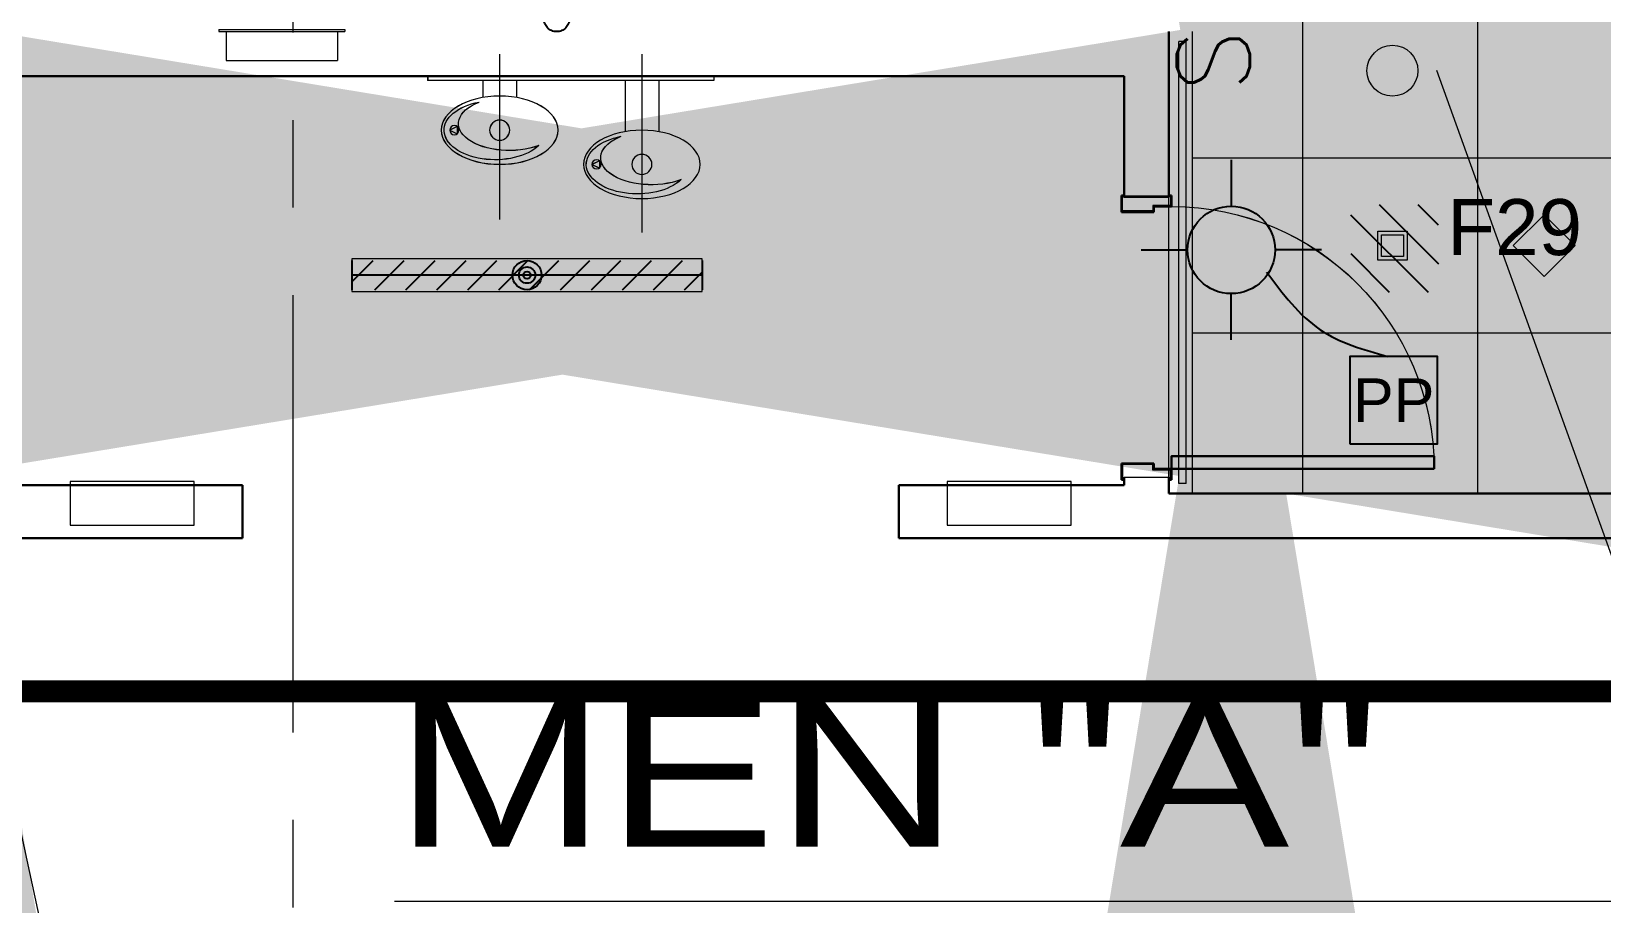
# Model space of a CAD drawing. Header units: inches. Extents: x -26575 to 27, y -11337 to 2257.
# Drawn here: x -23616.9 to -23401.6, y 493.8 to 613.4 of the extents above; entities that cross this region are included whole.
import ezdxf
from ezdxf.enums import TextEntityAlignment as Align

# ---------------------------------------------------------------- set-up
doc = ezdxf.new("R2010")
doc.units = ezdxf.units.IN
doc.header["$LTSCALE"] = 48
doc.header["$MEASUREMENT"] = 0
for name, pattern in [('A106$0$CENTER', [2, 1.25, -0.25, 0.25, -0.25]), ('A106$0$DGN Style 6', [3626.571099, 1.906715, -762.685825, 1334.700194, -762.685825, 1.906715, -762.685825]), ('A112$0$CENTER', [2, 1.25, -0.25, 0.25, -0.25]), ('CENTER2', [1.125, 0.75, -0.125, 0.125, -0.125]), ('DASHED2', [0.375, 0.25, -0.125]), ('NB - 12th floor_plan$0$HIDDEN2', [0.1875, 0.125, -0.0625])]:
    doc.linetypes.add(name, pattern=pattern)
for name, color, linetype in [('A-Detl-Iden', 3, 'Continuous'), ('A106$0$A-ANNO-TEXT', 8, 'Continuous'), ('A106$0$A-AREA-IDEN', 8, 'Continuous'), ('A106$0$A-DOOR', 8, 'Continuous'), ('A106$0$A-DOOR-FRAM', 8, 'Continuous'), ('A106$0$A-FLOR-PFIX', 8, 'Continuous'), ('A106$0$A-FLOR-SPCL', 8, 'Continuous'), ('A106$0$A-GRID-GRDP0-15', 8, 'Continuous'), ('A106$0$A-WALL-FULL-INTR', 8, 'Continuous'), ('A112$0$A-ANNO-IDEN', 8, 'Continuous'), ('A112$0$A-DOOR', 8, 'Continuous'), ('A112$0$A-DOOR-FRAM', 8, 'Continuous'), ('A112$0$A-FLOR-PFIX', 8, 'Continuous'), ('A112$0$A-FLOR-SPCL', 8, 'Continuous'), ('A112$0$A-GRID-GRDP0-15', 8, 'Continuous'), ('A112$0$A-WALL-FULL-INTR', 8, 'Continuous'), ('A612$0$A-CLNG-LITE', 3, 'Continuous'), ('A612$0$A-CLNG-MECH-SUPP', 8, 'Continuous'), ('A612$0$A-CLNG-PATT', 8, 'Continuous'), ('A612$0$br612 - E-Lite', 3, 'Continuous'), ('E-Emer-lite', 1, 'Continuous'), ('E-Lite', 53, 'Continuous'), ('E-Lite-Circ', 52, 'Continuous'), ('E-Lite-Emer', 13, 'Continuous'), ('E-Lite-Swch @ 48', 53, 'Continuous'), ('E-Lite-Swch @ 96', 53, 'Continuous'), ('E-TEXT', 6, 'Continuous'), ('NB - 12th floor_plan$0$STWETSTACK', 1, 'NB - 12th floor_plan$0$HIDDEN2'), ('XREF', 7, 'Continuous')]:
    doc.layers.add(name, color=color, linetype=linetype)
doc.styles.add('A106$0$Arial', font='arial.ttf', dxfattribs={"height": 0.076839})
doc.styles.add('A112$0$Arial', font='arial.ttf', dxfattribs={"height": 0.076839})
doc.styles.add('M08', font='arial.ttf', dxfattribs={"height": 7.68})
doc.styles.add('MAMEP ANNO', font='arial.ttf', dxfattribs={"height": 0.078125})
doc.styles.get("Standard").update_dxf_attribs({"font": 'simplex.shx'})
doc.dimstyles.new('STANDARD_WS', dxfattribs={"dimscale": 3.333333, "dimtxt": 0.18, "dimasz": 0.18, "dimexe": 0.18, "dimexo": 0.0625, "dimgap": 0.09, "dimtad": 0, "dimtih": 1, "dimtoh": 1, "dimdec": 4, "dimzin": 0, "dimdsep": 46, "dimlunit": 4, "dimtxsty": 'Standard', "dimcen": 0.09, "dimadec": 0, "dimazin": 0, "dimtfac": 1, "dimtdec": 4, "dimtofl": 0, "dimtmove": 0, "dimatfit": 3, "dimfxl": 1, "dimfrac": 2, "dimtolj": 1, "dimtzin": 0, "dimarcsym": 0})

# ---------------------------------------------------------------- blocks, each defined once
blk = doc.blocks.new('*U394')
at = {"layer": 'A106$0$A-FLOR-SPCL', "linetype": 'Continuous', "lineweight": 13}
for p, q in [((-8.63, 0.75), (-8.63, 0.5)), ((-8.63, 0.75), (8.63, 0.75)), ((-8.63, 0.5), (8.63, 0.5)), ((-7.63, 0.5), (-7.62, -3.5)), ((7.63, 0.5), (7.63, -3.5)), ((8.63, 0.75), (8.63, 0.5)), ((-7.62, -3.5), (7.63, -3.5))]:
    blk.add_line(p, q, dxfattribs=at)
blk = doc.blocks.new('*U385')
at = {"layer": 'A106$0$A-DOOR', "linetype": 'Continuous', "lineweight": 0}
blk.add_arc((-659, -799.2), 288, 90, 180, dxfattribs=at)
at = {"layer": 'A106$0$A-DOOR', "linetype": 'Continuous', "lineweight": 30}
blk.add_3dface([(-947, -799.2), (-947, -785.2), (-659, -785.2), (-659, -799.2)], dxfattribs=at)
at = {"layer": 'A106$0$A-DOOR-FRAM', "linetype": 'Continuous', "lineweight": 30}
for p, q in [((-659, -499.2), (-659, -511.2)), ((-659, -499.2), (-656, -499.2)), ((-604, -499.2), (-607, -499.2)), ((-604, -517.2), (-604, -499.2)), ((-659, -511.2), (-639.6, -511.2)), ((-639.6, -511.2), (-639.6, -517.2)), ((-639.6, -517.2), (-604, -517.2)), ((-659, -811.2), (-659, -799.2)), ((-659, -799.2), (-639.6, -799.2)), ((-639.6, -799.2), (-639.6, -793.2)), ((-639.6, -793.2), (-604, -793.2)), ((-604, -793.2), (-604, -811.2)), ((-659, -811.2), (-656, -811.2)), ((-604, -811.2), (-607, -811.2))]:
    blk.add_line(p, q, dxfattribs=at)
at = {"layer": 'A106$0$A-DOOR-FRAM', "linetype": 'Continuous', "lineweight": 13}
for p, q in [((-656, -499.2), (-656, -500.4)), ((-607, -500.4), (-607, -499.2)), ((-657.8, -500.4), (-657.8, -510)), ((-657.8, -500.4), (-656, -500.4)), ((-657.8, -510), (-638.4, -510)), ((-638.4, -510), (-638.4, -516)), ((-638.4, -516), (-605.2, -516)), ((-605.2, -500.4), (-607, -500.4)), ((-605.2, -516), (-605.2, -500.4)), ((-657.8, -810), (-657.8, -800.4)), ((-657.8, -800.4), (-638.4, -800.4)), ((-638.4, -800.4), (-638.4, -794.4)), ((-638.4, -794.4), (-605.2, -794.4)), ((-605.2, -794.4), (-605.2, -810)), ((-657.8, -810), (-656, -810)), ((-656, -811.2), (-656, -810)), ((-605.2, -810), (-607, -810)), ((-607, -810), (-607, -811.2))]:
    blk.add_line(p, q, dxfattribs=at)
at = {"layer": 'A106$0$A-FLOR-PFIX', "linetype": 'A106$0$DGN Style 6', "lineweight": 0}
for p, q in [((-78, -344), (-78, -539.9)), ((78, -344), (78, -525.3))]:
    blk.add_line(p, q, dxfattribs=at)
at = {"layer": 'A106$0$A-FLOR-PFIX', "linetype": 'Continuous', "lineweight": 13}
for p, q in [((-157, -368), (157, -368)), ((-157, -368), (-157, -373)), ((-157, -373), (157, -373)), ((-96.5, -373), (-96.5, -429)), ((-59.5, -373), (-59.5, -429)), ((59.5, -373), (59.5, -391.5)), ((96.5, -373), (96.5, -391.5)), ((157, -368), (157, -373)), ((124.6, -423.4), (124.6, -431.4)), ((124.6, -423.4), (132.7, -427.4)), ((132.7, -427.4), (124.6, -431.4)), ((-31.4, -460.9), (-31.4, -468.9)), ((-31.4, -460.9), (-23.3, -464.9)), ((-23.3, -464.9), (-31.4, -468.9))]:
    blk.add_line(p, q, dxfattribs=at)
for centre, radius in [((78, -427.4), 11), ((127.7, -427.4), 5.04), ((-78, -464.9), 11), ((-28.3, -464.9), 5.04)]:
    blk.add_circle(centre, radius, dxfattribs=at)
for centre in [(78, -427.4), (-78, -464.9)]:
    blk.add_ellipse(centre, major_axis=(64, 0), ratio=0.585946, dxfattribs=at)
for centre, major_axis, ratio, start_param, end_param in [((83, -427.4), (-56, 0), 0.579895, 0.54426, 4.392868), ((67.6, -420.3), (-55.6, 0), 0.529869, 0.947442, 4.07663), ((-73, -464.9), (-56, 0), 0.579895, 0.54426, 4.392868), ((-88.4, -457.8), (-55.6, 0), 0.529869, 0.947442, 4.07663)]:
    blk.add_ellipse(centre, major_axis=major_axis, ratio=ratio, start_param=start_param, end_param=end_param, dxfattribs=at)
at = {"layer": 'A106$0$A-FLOR-SPCL', "linetype": 'Continuous', "lineweight": 13}
for points in [[(-549, -813), (-413, -813), (-413, -861), (-549, -861)], [(413, -813), (549, -813), (549, -861), (413, -861)]]:
    blk.add_3dface(points, dxfattribs=at)
at = {"layer": 'A106$0$A-WALL-FULL-INTR', "linetype": 'Continuous', "lineweight": 30}
for p, q in [((-656, -319), (-656, -500.4)), ((-607, -368), (-607, -500.4)), ((607, -368), (-607, -368)), ((-656, -500.4), (-607, -500.4)), ((-656, -808.2), (-656, -826)), ((-607, -808.2), (-607, -817)), ((-656, -826), (-1142, -826)), ((-360, -817), (-607, -817)), ((-360, -817), (-360, -875)), ((360, -817), (360, -875)), ((607, -817), (360, -817)), ((-1142, -875), (-360, -875)), ((1350, -875), (360, -875))]:
    blk.add_line(p, q, dxfattribs=at)
at = {"layer": 'A106$0$A-WALL-FULL-INTR', "linetype": 'Continuous', "lineweight": 0, "ltscale": 0.197534}
blk.add_line((-607, -808.2), (-656, -808.2), dxfattribs=at)
at = {"layer": 'A106$0$A-FLOR-SPCL', "linetype": 'Continuous', "lineweight": 13, "extrusion": (0, 0, -1), "xscale": 8, "yscale": 8, "zscale": 8}
blk.add_blockref('*U394', (-317, -323), dxfattribs=at)
blk = doc.blocks.new('A106')
at = {"layer": 'A106$0$A-ANNO-TEXT', "lineweight": 13}
blk.add_line((-23431.44, 494.1, 0.21), (-23428.21, 494.1, 0.21), dxfattribs=at)
at = {"layer": 'A106$0$A-AREA-IDEN', "lineweight": 13}
blk.add_line((-23567.07, 494.1, 0.21), (-23431.44, 494.1, 0.21), dxfattribs=at)
at = {"layer": 'A106$0$A-AREA-IDEN', "lineweight": 0, "elevation": 0.21, "flags": 128}
for points in [[(-23567.07, 413.23), (-23598.77, 413.23), (-23645.26, 628.32)], [(-23428.21, 494.1), (-23383.12, 494.1), (-23424.17, 608.04)]]:
    blk.add_lwpolyline(points, dxfattribs=at)
at = {"layer": 'A106$0$A-GRID-GRDP0-15', "linetype": 'A106$0$CENTER', "lineweight": 0}
blk.add_line((-23581.02, 2113.24), (-23581.02, -676.91), dxfattribs=at)
at = {"layer": 'A106$0$A-WALL-FULL-INTR', "lineweight": 30, "extrusion": (0, 0, -1), "xscale": 0.125, "yscale": 0.125, "zscale": 0.125}
blk.add_blockref('*U385', (23542.91, 653.28), dxfattribs=at)
at = {"layer": 'A106$0$A-AREA-IDEN', "lineweight": 13, "insert": (-23567.07, 501.58, 0.21), "char_height": 20, "attachment_point": 7, "line_spacing_factor": 0.6, "style": 'A106$0$Arial'}
blk.add_mtext('\\H1x;\\W1.24688;MEN "A"', dxfattribs=at)
blk = doc.blocks.new('LTG-Switch-Anno')
at = {"color": 0, "linetype": 'ByBlock'}
blk.add_text('S', height=0.1042, dxfattribs=at).set_placement((0, -0.1094), align=Align.CENTER)
at = {"color": 6, "style": 'MAMEP ANNO'}
blk.add_attdef('SUB', (0.0521, -0.125), '', height=0.0729, dxfattribs=at)
blk = doc.blocks.new('A112')
at = {"layer": 'A112$0$A-ANNO-IDEN', "lineweight": 13}
blk.add_line((-23567.07, 494.1, 0.21), (-23431.44, 494.1, 0.21), dxfattribs=at)
at = {"layer": 'A112$0$A-ANNO-IDEN', "lineweight": 0, "elevation": 0.21, "flags": 128}
for points in [[(-23567.07, 413.23), (-23598.77, 413.23), (-23645.26, 628.32)], [(-23428.21, 494.1), (-23383.12, 494.1), (-23424.17, 608.04)]]:
    blk.add_lwpolyline(points, dxfattribs=at)
at = {"layer": 'A112$0$A-DOOR', "lineweight": 0, "extrusion": (0, 0, -1)}
blk.add_arc((23460.53, 553.39), 36, 90, 180, dxfattribs=at)
at = {"layer": 'A112$0$A-DOOR', "lineweight": 30}
blk.add_3dface([(-23424.53, 553.39), (-23424.53, 555.14), (-23460.53, 555.14), (-23460.53, 553.39)], dxfattribs=at)
at = {"layer": 'A112$0$A-DOOR-FRAM', "lineweight": 30}
for p, q in [((-23467.41, 588.64), (-23467.41, 590.89)), ((-23467.41, 590.89), (-23467.03, 590.89)), ((-23460.53, 590.89), (-23460.91, 590.89)), ((-23460.53, 590.89), (-23460.53, 589.39)), ((-23462.96, 588.64), (-23467.41, 588.64)), ((-23460.53, 589.39), (-23462.96, 589.39)), ((-23462.96, 589.39), (-23462.96, 588.64)), ((-23467.41, 554.14), (-23467.41, 551.89)), ((-23462.96, 554.14), (-23467.41, 554.14)), ((-23462.96, 553.39), (-23462.96, 554.14)), ((-23460.53, 553.39), (-23462.96, 553.39)), ((-23460.53, 551.89), (-23460.53, 553.39)), ((-23467.41, 551.89), (-23467.03, 551.89)), ((-23460.53, 551.89), (-23460.91, 551.89))]:
    blk.add_line(p, q, dxfattribs=at)
at = {"layer": 'A112$0$A-DOOR-FRAM', "lineweight": 13}
for p, q in [((-23467.26, 588.79), (-23467.26, 590.74)), ((-23467.26, 590.74), (-23467.03, 590.74)), ((-23467.03, 590.74), (-23467.03, 590.89)), ((-23460.91, 590.89), (-23460.91, 590.74)), ((-23460.68, 590.74), (-23460.91, 590.74)), ((-23460.68, 590.74), (-23460.68, 589.54)), ((-23463.11, 588.79), (-23467.26, 588.79)), ((-23460.68, 589.54), (-23463.11, 589.54)), ((-23463.11, 589.54), (-23463.11, 588.79)), ((-23463.11, 553.99), (-23467.26, 553.99)), ((-23467.26, 553.99), (-23467.26, 552.04)), ((-23463.11, 553.24), (-23463.11, 553.99)), ((-23467.26, 552.04), (-23467.03, 552.04)), ((-23467.03, 552.04), (-23467.03, 551.89)), ((-23460.68, 553.24), (-23463.11, 553.24)), ((-23460.91, 551.89), (-23460.91, 552.04)), ((-23460.68, 552.04), (-23460.91, 552.04)), ((-23460.68, 552.04), (-23460.68, 553.24))]:
    blk.add_line(p, q, dxfattribs=at)
at = {"layer": 'A112$0$A-FLOR-PFIX', "lineweight": 0}
for p, q in [((-23552.66, 610.28), (-23552.66, 587.62)), ((-23533.16, 610.28), (-23533.16, 585.8))]:
    blk.add_line(p, q, dxfattribs=at)
at = {"layer": 'A112$0$A-FLOR-PFIX', "lineweight": 13}
for p, q in [((-23523.28, 607.28), (-23562.53, 607.28)), ((-23562.53, 607.28), (-23562.53, 606.66)), ((-23523.28, 607.28), (-23523.28, 606.66)), ((-23523.28, 606.66), (-23562.53, 606.66)), ((-23554.97, 606.66), (-23554.97, 604.35)), ((-23550.35, 606.66), (-23550.35, 604.35)), ((-23535.47, 606.66), (-23535.47, 599.66)), ((-23530.85, 606.66), (-23530.85, 599.66)), ((-23558.48, 600.35), (-23559.5, 599.86)), ((-23559.5, 599.86), (-23558.48, 599.36)), ((-23558.48, 600.35), (-23558.48, 599.36)), ((-23538.98, 595.67), (-23540, 595.17)), ((-23540, 595.17), (-23538.98, 594.68)), ((-23538.98, 595.67), (-23538.98, 594.68))]:
    blk.add_line(p, q, dxfattribs=at)
at = {"layer": 'A112$0$A-FLOR-PFIX', "lineweight": 13, "extrusion": (0, 0, -1)}
for centre, radius in [((23552.66, 599.86), 1.38), ((23558.87, 599.86), 0.63), ((23533.16, 595.17), 1.38), ((23539.37, 595.17), 0.63)]:
    blk.add_circle(centre, radius, dxfattribs=at)
for centre in [(-23552.66, 599.86), (-23533.16, 595.17)]:
    blk.add_ellipse(centre, major_axis=(-8, 0), ratio=0.585946, dxfattribs=at)
for centre, major_axis, ratio, start_param, end_param in [((-23553.28, 599.86), (7, 0), 0.579895, 0.54426, 4.392868), ((-23551.35, 600.75), (6.95, 0), 0.529869, 0.947442, 4.07663), ((-23533.78, 595.17), (7, 0), 0.579895, 0.54426, 4.392868), ((-23531.85, 596.06), (6.95, 0), 0.529869, 0.947442, 4.07663)]:
    blk.add_ellipse(centre, major_axis=major_axis, ratio=ratio, start_param=start_param, end_param=end_param, dxfattribs=at)
at = {"layer": 'A112$0$A-FLOR-SPCL', "lineweight": 13}
for p, q in [((-23590.16, 613.41), (-23590.16, 609.41)), ((-23574.91, 613.41), (-23574.91, 609.41)), ((-23590.16, 609.41), (-23574.91, 609.41))]:
    blk.add_line(p, q, dxfattribs=at)
for points in [[(-23594.53, 551.66), (-23611.53, 551.66), (-23611.53, 545.66), (-23594.53, 545.66)], [(-23474.28, 551.66), (-23491.28, 551.66), (-23491.28, 545.66), (-23474.28, 545.66)]]:
    blk.add_3dface(points, dxfattribs=at)
at = {"layer": 'A112$0$A-GRID-GRDP0-15', "linetype": 'A112$0$CENTER', "lineweight": 0}
blk.add_line((-23581.02, 2113.24), (-23581.02, -676.91), dxfattribs=at)
at = {"layer": 'A112$0$A-WALL-FULL-INTR', "lineweight": 30}
for p, q in [((-23460.91, 613.41), (-23460.91, 590.74)), ((-23618.78, 607.28), (-23467.03, 607.28)), ((-23467.03, 607.28), (-23467.03, 590.74)), ((-23460.91, 590.74), (-23467.03, 590.74)), ((-23467.03, 552.26), (-23467.03, 551.16)), ((-23460.91, 552.26), (-23460.91, 550.03)), ((-23618.78, 551.16), (-23587.91, 551.16)), ((-23587.91, 551.16), (-23587.91, 543.91)), ((-23497.91, 551.16), (-23497.91, 543.91)), ((-23497.91, 551.16), (-23467.03, 551.16)), ((-23460.91, 550.03), (-23400.16, 550.03)), ((-23711.66, 543.91), (-23587.91, 543.91)), ((-23400.16, 543.91), (-23497.91, 543.91))]:
    blk.add_line(p, q, dxfattribs=at)
at = {"layer": 'A112$0$A-WALL-FULL-INTR', "lineweight": 0, "ltscale": 0.026013}
blk.add_line((-23467.03, 552.26), (-23460.91, 552.26), dxfattribs=at)
at = {"layer": 'A112$0$A-ANNO-IDEN', "lineweight": 13, "insert": (-23567.07, 501.58, 0.21), "char_height": 20, "attachment_point": 7, "line_spacing_factor": 0.6, "style": 'A112$0$Arial'}
blk.add_mtext('\\H1x;\\W1.24688;MEN "A"', dxfattribs=at)
blk = doc.blocks.new('*E921')
at = {"layer": 'A612$0$A-CLNG-LITE', "linetype": 'Continuous', "lineweight": 0}
h = blk.add_hatch(color=256, dxfattribs=at)
edge = h.paths.add_edge_path()
edge.add_arc((0, 0), 12, 0, 360)
blk = doc.blocks.new('A612')
at = {"layer": 'A612$0$A-CLNG-LITE', "lineweight": 0, "extrusion": (0, 0, -1)}
blk.add_ellipse((-23430.24, 608.02, 0), major_axis=(-2.47, 2.47), ratio=1, start_param=5.497787, end_param=11.780972, dxfattribs=at)
at = {"layer": 'A612$0$A-CLNG-LITE', "lineweight": 13}
blk.add_3dface([(-23413.69, 584.02, 0), (-23409.45, 588.26, 0), (-23405.21, 584.02, 0), (-23409.45, 579.78, 0)], dxfattribs=at)
at = {"layer": 'A612$0$A-CLNG-LITE', "lineweight": 0}
for points in [[(-23432.24, 586.02, 0), (-23428.24, 586.02, 0), (-23428.24, 582.02, 0), (-23432.24, 582.02, 0)], [(-23431.74, 585.52, 0), (-23428.74, 585.52, 0), (-23428.74, 582.52, 0), (-23431.74, 582.52, 0)]]:
    blk.add_3dface(points, dxfattribs=at)
at = {"layer": 'A612$0$A-CLNG-MECH-SUPP', "lineweight": 0}
for p, q in [((-23460.91, 550.03), (-23460.91, 613.41)), ((-23458.53, 612.03), (-23459.53, 612.03)), ((-23459.53, 551.41), (-23459.53, 612.03)), ((-23458.53, 551.41), (-23458.53, 612.03)), ((-23457.66, 549.97), (-23457.66, 613.41)), ((-23458.53, 551.41), (-23459.53, 551.41)), ((-23457.66, 550.03), (-23460.91, 550.03))]:
    blk.add_line(p, q, dxfattribs=at)
at = {"layer": 'A612$0$A-CLNG-PATT', "lineweight": 0}
for p, q in [((-23442.53, 550.03, 0), (-23442.53, 762.66, 0)), ((-23418.53, 550.03, 0), (-23418.53, 762.66, 0)), ((-23400.16, 596.02, 0), (-23457.66, 596.02, 0)), ((-23400.16, 572.02, 0), (-23457.66, 572.02, 0))]:
    blk.add_line(p, q, dxfattribs=at)
at = {"layer": 'A612$0$br612 - E-Lite', "lineweight": 13}
blk.add_3dface([(-23572.91, 577.72), (-23524.91, 577.72), (-23524.91, 582.22), (-23572.91, 582.22)], dxfattribs=at)
blk.add_3dface([(-23572.91, 577.72), (-23524.91, 577.72), (-23524.91, 582.22), (-23572.91, 582.22)], dxfattribs=at)
at = {"layer": 'A612$0$A-CLNG-LITE', "lineweight": 0, "extrusion": (0, 0, -1), "xscale": 0.125, "yscale": 0.125, "zscale": 1.25e-11}
blk.add_blockref('*E921', (23430.24, 608.02, 0), dxfattribs=at)
blk = doc.blocks.new('NB - 12th floor_plan')
at = {"layer": 'NB - 12th floor_plan$0$STWETSTACK'}
blk.add_circle((-23544.84, 615.13), 1.75, dxfattribs=at)
blk = doc.blocks.new('LTG-SwitchPP-Anno')
at = {"color": 0, "linetype": 'ByBlock'}
blk.add_lwpolyline([(-0.125, -0.125), (0.125, -0.125), (0.125, 0.125), (-0.125, 0.125)], close=True, dxfattribs=at)
at = {"color": 0, "linetype": 'ByBlock', "style": 'MAMEP ANNO'}
blk.add_text('PP', height=0.125, dxfattribs=at).set_placement((0, 0), align=Align.MIDDLE_CENTER)
blk = doc.blocks.new('LFIND4')
for p, q in [((-24, 2), (-24, -2)), ((24, 0), (-24, 0)), ((24, 2), (24, -2))]:
    blk.add_line(p, q)
for radius in [2, 1.12, 0.5]:
    blk.add_circle((0, 0), radius)
blk = doc.blocks.new('LTG-DTSensor-Anno')
at = {"color": 0, "linetype": 'ByBlock'}
blk.add_circle((0, 0), 0.0625, dxfattribs=at)
for points in [[(0.0218, 0.1288), (-0.0218, 0.1286), (-0.0004, 0.2596)], [(-0.1288, -0.0218), (-0.1286, 0.0218), (-0.2596, 0.0004)], [(0.1288, -0.0218), (0.1286, 0.0218), (0.2596, 0.0004)], [(0.0218, -0.1288), (-0.0218, -0.1286), (-0.0004, -0.2596)]]:
    blk.add_solid(points, dxfattribs=at)
for points in [[(0, 0.1287), (0, 0.0625)], [(-0.1287, 0), (-0.0625, 0)], [(0.1287, 0), (0.0625, 0)], [(0, -0.1287), (0, -0.0625)]]:
    blk.add_leader(points, dimstyle='STANDARD_WS', override={"dimscale": 192, "dimasz": 0.125, "dimgap": 0.09, "dimtad": 0, "dimfrac": 0}, dxfattribs=at)

msp = doc.modelspace()

# ---------------------------------------------------------------- hatches: boundary and pattern name
at = {"layer": 'E-Emer-lite'}
h = msp.add_hatch(dxfattribs=at)
h.set_pattern_fill('ANSI31', color=256, scale=30, angle=90.0676)
h.set_pattern_definition([(135.067582, (-25851.7066, 25839.1774), (-2.64852087, -2.6547763), [])])
h.paths.add_polyline_path([(-23435.93, 577.64), (-23435.99, 589.64), (-23423.99, 589.65), (-23423.93, 577.65)])
at = {"layer": 'E-Lite-Emer'}
h = msp.add_hatch(dxfattribs=at)
h.set_pattern_fill('ANSI31', color=256, scale=24, angle=180, style=0)
h.set_pattern_definition([(225, (-25644.4334, 3301.7223), (2.1213203, -2.1213203), [])])
h.paths.add_polyline_path([(-23524.91, 581.97), (-23572.91, 581.97), (-23572.91, 577.97), (-23524.91, 577.97)])

# ---------------------------------------------------------------- linework, layer by layer
at = {"layer": 'A-Detl-Iden', "linetype": 'DASHED2', "const_width": 3, "flags": 128}
msp.add_lwpolyline([(-23819.09, 1044.51), (-22491.25, 1044.51, -0.414214), (-22467.25, 1020.51), (-22467.25, 546.88, -0.414214), (-22491.25, 522.88), (-23819.09, 522.88, -0.414214), (-23843.09, 546.88), (-23843.09, 1020.51, -0.414214)], format="xyb", close=True, dxfattribs=at)
at = {"layer": 'E-Lite-Circ', "linetype": 'CENTER2'}
msp.add_spline([(-23447.49, 580.4), (-23440.16, 572.49), (-23430.91, 568.81)], degree=3, dxfattribs=at)

# ---------------------------------------------------------------- block references
at = {"layer": 'E-Lite'}
msp.add_blockref('LFIND4', (-23548.91, 579.97, 0), dxfattribs=at)
at = {"layer": 'E-Lite-Swch @ 48', "xscale": 48, "yscale": 48, "zscale": 48}
msp.add_blockref('LTG-SwitchPP-Anno', (-23430.07, 562.81), dxfattribs=at)
at = {"layer": 'E-Lite-Swch @ 96', "xscale": 96, "yscale": 96, "zscale": 96, "rotation": 90}
msp.add_blockref('LTG-Switch-Anno', (-23460.29, 609.41), dxfattribs=at)
at = {"layer": 'E-Lite-Swch @ 96', "xscale": 96, "yscale": 96, "zscale": 96}
for p in [(-23633.14, 583), (-23452.34, 583.43)]:
    msp.add_blockref('LTG-DTSensor-Anno', p, dxfattribs=at)
at = {"layer": 'XREF'}
for name in ['A106', 'A112', 'NB - 12th floor_plan', 'A612']:
    msp.add_blockref(name, (0, 0), dxfattribs=at)

# ---------------------------------------------------------------- texts
at = {"layer": 'E-TEXT', "style": 'M08'}
msp.add_text('F29', height=7.68, dxfattribs=at).set_placement((-23422.73, 582.72, 0))

doc.saveas('drawing.dxf')
